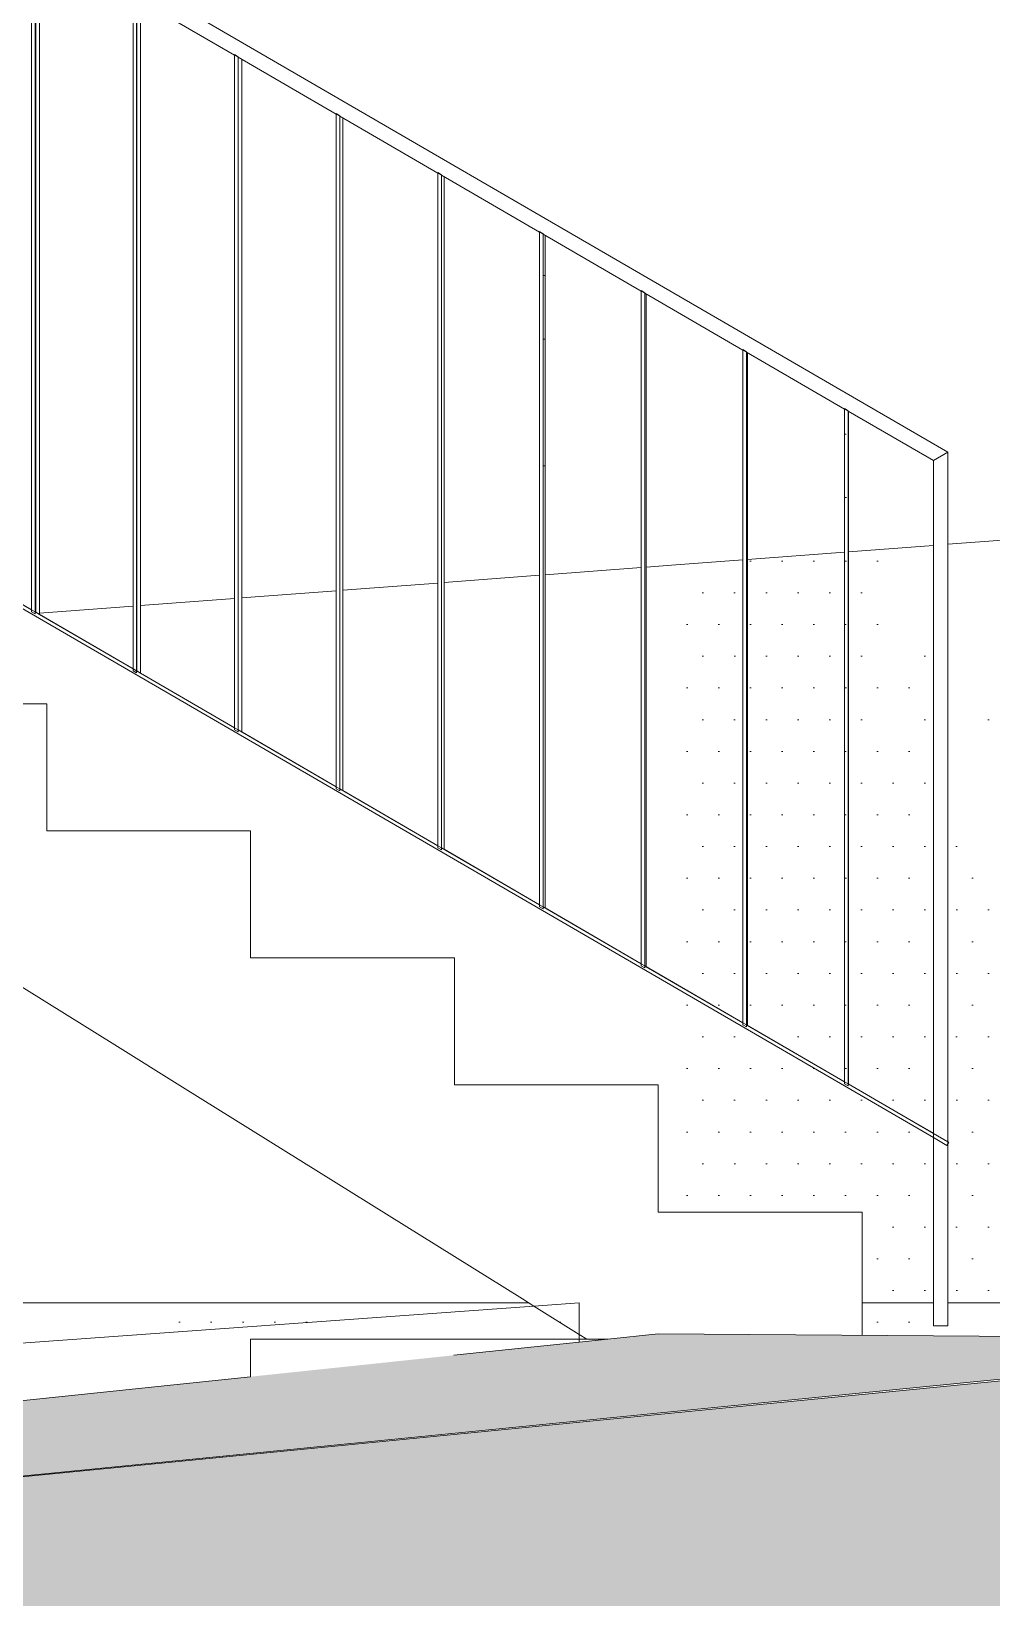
# Model space of a CAD drawing. Header units: metres. Extents: x -111189 to -108577, y -72951 to -72647.
# Drawn here: x -108742.73 to -108741.411, y -72944.258 to -72942.106 of the extents above; entities that cross this region are included whole.
import ezdxf

# ---------------------------------------------------------------- set-up
doc = ezdxf.new("R2010")
doc.units = ezdxf.units.M
doc.header["$MEASUREMENT"] = 0
for name, color, linetype in [('00 - DESENHO 2D', 7, 'Continuous'), ('03 - LAJES', 7, 'Continuous'), ('06 - ESCADAS _ GUARDAS', 7, 'Continuous'), ('06 - GUARDA_CORRIMÃO', 7, 'Continuous'), ('07 - MUROS', 7, 'Continuous')]:
    doc.layers.add(name, color=color, linetype=linetype)
pattern_1 = [(360, (-108919.279413, -72941.96242), (0.021783658, 0.043567315), [0, -0.043567315])]

# ---------------------------------------------------------------- blocks, each defined once
blk = doc.blocks.new('Corte Elem_2099_1', base_point=(-108919.2794, -72941.9624))
at = {"layer": '06 - ESCADAS _ GUARDAS', "linetype": 'Continuous', "lineweight": 13}
h = blk.add_hatch(dxfattribs=at)
h.set_pattern_fill('DOTS_0001', color=251, style=0, pattern_type=2)
h.set_pattern_definition(pattern_1)
h.paths.add_polyline_path([(-108741.4714, -72943.6314), (-108741.4914, -72943.6198), (-108741.4914, -72943.6255), (-108741.4727, -72943.6364), (-108741.4714, -72943.6343)])
at = {"layer": '06 - ESCADAS _ GUARDAS', "color": 7, "linetype": 'Continuous', "lineweight": 13}
for p, q in [((-108741.4914, -72942.6958), (-108741.4914, -72943.6198)), ((-108741.4714, -72942.6843), (-108741.4714, -72943.6314)), ((-108741.4914, -72943.6198), (-108741.4914, -72943.6255)), ((-108741.4914, -72943.6255), (-108741.4914, -72943.8843)), ((-108741.4714, -72943.6314), (-108741.4714, -72943.6343)), ((-108741.4714, -72943.6343), (-108741.4714, -72943.8843)), ((-108741.4714, -72943.8843), (-108741.4914, -72943.8843))]:
    blk.add_line(p, q, dxfattribs=at)
blk = doc.blocks.new('Corte Elem_2100_1', base_point=(-108919.2794, -72941.9624))
at = {"layer": '06 - ESCADAS _ GUARDAS', "color": 7, "linetype": 'Continuous', "lineweight": 13}
for p, q in [((-108741.4714, -72942.6843), (-108744.4033, -72940.9824)), ((-108742.4512, -72942.1387), (-108742.5858, -72942.0605)), ((-108742.4462, -72942.1416), (-108742.4512, -72942.1387)), ((-108742.3116, -72942.2197), (-108742.4462, -72942.1416)), ((-108742.3066, -72942.2226), (-108742.3116, -72942.2197)), ((-108742.172, -72942.3007), (-108742.3066, -72942.2226)), ((-108742.167, -72942.3036), (-108742.172, -72942.3007)), ((-108742.0324, -72942.3818), (-108742.167, -72942.3036)), ((-108742.0274, -72942.3847), (-108742.0324, -72942.3818)), ((-108741.8927, -72942.4628), (-108742.0274, -72942.3847)), ((-108741.8877, -72942.4657), (-108741.8927, -72942.4628)), ((-108741.7531, -72942.5439), (-108741.8877, -72942.4657)), ((-108741.7481, -72942.5468), (-108741.7531, -72942.5439)), ((-108741.6135, -72942.6249), (-108741.7481, -72942.5468)), ((-108741.6085, -72942.6278), (-108741.6135, -72942.6249)), ((-108741.4914, -72942.6958), (-108741.6085, -72942.6278)), ((-108741.4914, -72942.6958), (-108741.4714, -72942.6843))]:
    blk.add_line(p, q, dxfattribs=at)
blk = doc.blocks.new('Corte Elem_2123_1', base_point=(-108919.2794, -72941.9624))
at = {"layer": '07 - MUROS', "linetype": 'Continuous', "lineweight": 13}
h = blk.add_hatch(dxfattribs=at)
h.set_pattern_fill('DOTS_0001', color=251, style=0, pattern_type=2)
h.set_pattern_definition(pattern_1)
h.paths.add_polyline_path([(-108741.8451, -72943.4145), (-108741.7531, -72943.4678), (-108741.7531, -72942.8321), (-108741.8451, -72942.8391)])
h = blk.add_hatch(dxfattribs=at)
h.set_pattern_fill('DOTS_0001', color=251, style=0, pattern_type=2)
h.set_pattern_definition(pattern_1)
h.paths.add_polyline_path([(-108741.6135, -72942.8215), (-108741.7468, -72942.8316), (-108741.7468, -72943.4715), (-108741.6135, -72943.5489)])
h = blk.add_hatch(dxfattribs=at)
h.set_pattern_fill('DOTS_0001', color=251, style=0, pattern_type=2)
h.set_pattern_definition(pattern_1)
h.paths.add_polyline_path([(-108741.5612, -72942.8176), (-108741.6078, -72942.8211), (-108741.6078, -72943.5522), (-108741.4914, -72943.6197), (-108741.4914, -72943.1631), (-108741.5011, -72943.1525), (-108741.5011, -72942.9951), (-108741.4914, -72943.0058), (-108741.4914, -72942.9637), (-108741.5612, -72942.8867)])
h.paths.add_polyline_path([(-108741.5459, -72943.103), (-108741.5583, -72943.0893), (-108741.5583, -72942.9319), (-108741.5452, -72942.9464), (-108741.5459, -72942.9482)], flags=0)
h.paths.add_polyline_path([(-108741.5268, -72943.1241), (-108741.5392, -72943.1103), (-108741.5392, -72942.953), (-108741.5261, -72942.9675), (-108741.5268, -72942.9692)], flags=0)
h.paths.add_polyline_path([(-108741.5077, -72943.1451), (-108741.5202, -72943.1314), (-108741.5202, -72942.974), (-108741.507, -72942.9885), (-108741.5077, -72942.9903)], flags=0)
h = blk.add_hatch(dxfattribs=at)
h.set_pattern_fill('DOTS_0001', color=251, style=0, pattern_type=2)
h.set_pattern_definition(pattern_1)
h.paths.add_polyline_path([(-108741.4714, -72943.6343), (-108741.4714, -72943.8524), (-108741.1085, -72943.8524), (-108741.1018, -72943.848), (-108741.1018, -72943.8524), (-108741.0975, -72943.8524), (-108741.0975, -72943.8452), (-108741.0604, -72943.8209), (-108741.0604, -72943.8524), (-108741.0562, -72943.8524), (-108741.0562, -72943.8182), (-108741.0191, -72943.7939), (-108741.0191, -72943.8524), (-108741.0148, -72943.8524), (-108741.0148, -72943.7911), (-108740.9778, -72943.7668), (-108740.9778, -72943.8524), (-108740.9735, -72943.8524), (-108740.9735, -72943.764), (-108740.9365, -72943.7397), (-108740.9365, -72943.8524), (-108740.9322, -72943.8524), (-108740.9322, -72943.737), (-108740.8951, -72943.7127), (-108740.8951, -72943.8524), (-108740.8909, -72943.8524), (-108740.8909, -72943.7099), (-108740.8538, -72943.6856), (-108740.8538, -72943.8524), (-108740.8496, -72943.8524), (-108740.8496, -72943.6828), (-108740.8125, -72943.6585), (-108740.8125, -72943.8524), (-108740.8082, -72943.8524), (-108740.8082, -72943.6558), (-108740.7712, -72943.6315), (-108740.7712, -72943.8524), (-108740.7669, -72943.8524), (-108740.7669, -72943.6287), (-108740.7298, -72943.6044), (-108740.7298, -72943.8524), (-108740.7256, -72943.8524), (-108740.7256, -72943.6016), (-108740.6937, -72943.5808), (-108740.6937, -72943.8524), (-108740.685, -72943.8524), (-108740.685, -72943.5519), (-108740.6878, -72943.5489), (-108741.1477, -72943.8501), (-108741.1477, -72943.5424), (-108741.2911, -72943.3842), (-108741.2911, -72943.2794), (-108741.2709, -72943.227), (-108741.2709, -72943.207), (-108741.4714, -72942.9858), (-108741.4714, -72943.0279), (-108741.4689, -72943.0307), (-108741.4695, -72943.0324), (-108741.4695, -72943.1873), (-108741.4714, -72943.1852), (-108741.4714, -72943.6314), (-108741.4701, -72943.6321)])
h.paths.add_polyline_path([(-108741.4629, -72943.1946), (-108741.4629, -72943.0372), (-108741.4498, -72943.0517), (-108741.4504, -72943.0535), (-108741.4504, -72943.2083)], flags=0)
h.paths.add_polyline_path([(-108741.4438, -72943.2157), (-108741.4438, -72943.0583), (-108741.4307, -72943.0728), (-108741.4313, -72943.0745), (-108741.4313, -72943.2294)], flags=0)
h.paths.add_polyline_path([(-108741.4247, -72943.0794), (-108741.4116, -72943.0938), (-108741.4123, -72943.0956), (-108741.4123, -72943.2505), (-108741.4247, -72943.2367)], flags=0)
h.paths.add_polyline_path([(-108741.4056, -72943.2578), (-108741.4056, -72943.1004), (-108741.3925, -72943.1149), (-108741.3932, -72943.1167), (-108741.3932, -72943.2715)], flags=0)
h.paths.add_polyline_path([(-108741.3865, -72943.2788), (-108741.3865, -72943.1215), (-108741.3734, -72943.136), (-108741.3741, -72943.1377), (-108741.3741, -72943.2926)], flags=0)
h.paths.add_polyline_path([(-108741.3674, -72943.1426), (-108741.3543, -72943.157), (-108741.355, -72943.1588), (-108741.355, -72943.3136), (-108741.3674, -72943.2999)], flags=0)
h.paths.add_polyline_path([(-108741.3483, -72943.321), (-108741.3483, -72943.1636), (-108741.3352, -72943.1781), (-108741.3359, -72943.1799), (-108741.3359, -72943.3347)], flags=0)
h.paths.add_polyline_path([(-108741.3292, -72943.1847), (-108741.3161, -72943.1992), (-108741.3168, -72943.2009), (-108741.3168, -72943.3162), (-108741.3275, -72943.344), (-108741.3292, -72943.342)], flags=0)
h.paths.add_polyline_path([(-108741.3193, -72943.353), (-108741.318, -72943.3497), (-108741.318, -72943.3544)], flags=0)
h.paths.add_polyline_path([(-108741.3102, -72943.2058), (-108741.297, -72943.2202), (-108741.2977, -72943.222), (-108741.2977, -72943.2664), (-108741.3102, -72943.2989)], flags=0)
h.paths.add_polyline_path([(-108741.2977, -72943.3768), (-108741.3102, -72943.3631), (-108741.3102, -72943.3292), (-108741.2977, -72943.2967)], flags=0)
h.paths.add_polyline_path([(-108741.2911, -72943.2491), (-108741.2911, -72943.2268), (-108741.285, -72943.2335)], flags=0)
h = blk.add_hatch(dxfattribs=at)
h.set_pattern_fill('DOTS_0001', color=251, style=0, pattern_type=2)
h.set_pattern_definition(pattern_1)
h.paths.add_polyline_path([(-108741.4914, -72943.6255), (-108741.8451, -72943.4203), (-108741.8451, -72943.7279), (-108741.5894, -72943.7279), (-108741.5894, -72943.8524), (-108741.4914, -72943.8524)])
at = {"layer": '07 - MUROS', "color": 7, "linetype": 'Continuous', "lineweight": 13}
for p, q in [((-108740.3596, -72942.7264), (-108741.4714, -72942.8107)), ((-108741.7531, -72942.8321), (-108741.8451, -72942.8391)), ((-108741.6135, -72942.8215), (-108741.7468, -72942.8316)), ((-108741.4914, -72942.8123), (-108741.6078, -72942.8211))]:
    blk.add_line(p, q, dxfattribs=at)
at = {"layer": '07 - MUROS', "color": 251, "linetype": 'Continuous', "lineweight": 13}
for p, q in [((-108742.0324, -72942.8533), (-108742.1636, -72942.8633)), ((-108741.8927, -72942.8427), (-108742.0247, -72942.8527)), ((-108741.8451, -72942.8391), (-108741.8857, -72942.8422)), ((-108742.3116, -72942.8745), (-108742.4415, -72942.8843)), ((-108742.172, -72942.8639), (-108742.3026, -72942.8738)), ((-108742.5908, -72942.8957), (-108742.7194, -72942.9054)), ((-108742.5855, -72942.8953), (-108742.5858, -72942.8953)), ((-108742.4512, -72942.8851), (-108742.5805, -72942.8949))]:
    blk.add_line(p, q, dxfattribs=at)
blk = doc.blocks.new('Corte Elem_2129_1', base_point=(-108919.2794, -72941.9624))
at = {"layer": '03 - LAJES', "linetype": 'Continuous', "lineweight": 13}
h = blk.add_hatch(dxfattribs=at)
h.set_pattern_fill('DOTS_0001', color=251, style=0, pattern_type=2)
h.set_pattern_definition(pattern_1)
h.paths.add_polyline_path([(-108741.9778, -72943.9025), (-108741.9778, -72943.9066), (-108741.9777, -72943.9066), (-108741.9777, -72943.9025)])
h = blk.add_hatch(dxfattribs=at)
h.set_pattern_fill('DOTS_0001', color=251, style=0, pattern_type=2)
h.set_pattern_definition(pattern_1)
h.paths.add_polyline_path([(-108742.4294, -72945.8051), (-108740.0677, -72945.8051), (-108740.0677, -72944.2325), (-108740.5599, -72944.2325), (-108740.5599, -72945.0124), (-108741.9777, -72945.0124), (-108741.9777, -72945.0824), (-108742.4294, -72945.0824)])
at = {"layer": '03 - LAJES', "color": 7, "linetype": 'Continuous', "lineweight": 13}
for p, q in [((-108742.4294, -72943.9025), (-108741.9392, -72943.9025)), ((-108742.4294, -72943.9541), (-108742.4294, -72943.9025)), ((-108740.8162, -72943.9025), (-108740.0677, -72943.9025)), ((-108740.0677, -72945.8051), (-108740.0677, -72944.2325)), ((-108742.4294, -72945.8051), (-108742.4294, -72945.0824)), ((-108742.4294, -72945.8051), (-108740.0677, -72945.8051))]:
    blk.add_line(p, q, dxfattribs=at)
blk = doc.blocks.new('*X2898', base_point=(-108919.2794, -72941.9624))
at = {"layer": '07 - MUROS', "linetype": 'Continuous', "lineweight": 13}
blk.add_hatch(color=7, dxfattribs=at).paths.add_polyline_path([(-108740.8443, -72943.9023), (-108741.8694, -72943.8952), (-108744.2524, -72944.2401)])
blk = doc.blocks.new('*X2899', base_point=(-108919.2794, -72941.9624))
at = {"layer": '07 - MUROS', "linetype": 'Continuous', "lineweight": 13}
blk.add_hatch(color=7, dxfattribs=at).paths.add_polyline_path([(-108747.4375, -72944.4813), (-108745.4413, -72944.3652), (-108744.2524, -72944.2401), (-108741.8694, -72943.8952), (-108742.152, -72943.9249), (-108742.4294, -72943.9541)])
blk = doc.blocks.new('Corte Elem_2131_1', base_point=(-108919.2794, -72941.9624))
at = {"layer": '07 - MUROS', "color": 7, "linetype": 'Continuous', "lineweight": 13}
for p, q in [((-108741.9778, -72943.9066), (-108742.1502, -72943.9247)), ((-108741.9384, -72943.9024), (-108741.9778, -72943.9066)), ((-108741.8694, -72943.8952), (-108741.9384, -72943.9024)), ((-108740.8443, -72943.9023), (-108741.8694, -72943.8952)), ((-108742.4294, -72943.9541), (-108747.4375, -72944.4813))]:
    blk.add_line(p, q, dxfattribs=at)
at = {"layer": '07 - MUROS', "color": 7, "linetype": 'Continuous', "lineweight": 20, "flags": 128}
blk.add_lwpolyline([(-108740.5599, -72943.9043), (-108740.8443, -72943.9023), (-108744.2524, -72944.2401), (-108745.4413, -72944.3652), (-108748.2044, -72944.6401), (-108748.4065, -72944.6824)], dxfattribs=at)
at = {"layer": '07 - MUROS', "lineweight": 0}
for name in ['*X2899', '*X2898']:
    blk.add_blockref(name, (-108919.2794, -72941.9624), dxfattribs=at)
blk = doc.blocks.new('Corte Elem_2195_1', base_point=(-108919.2794, -72941.9624))
at = {"layer": '06 - ESCADAS _ GUARDAS', "linetype": 'Continuous', "lineweight": 13}
h = blk.add_hatch(dxfattribs=at)
h.set_pattern_fill('DOTS_0001', color=251, style=0, pattern_type=2)
h.set_pattern_definition(pattern_1)
h.paths.add_polyline_path([(-108742.0404, -72943.857), (-108741.9778, -72943.896), (-108741.9778, -72943.8524)])
at = {"layer": '06 - ESCADAS _ GUARDAS', "color": 7, "linetype": 'Continuous', "lineweight": 13}
for p, q in [((-108742.9894, -72943.0297), (-108742.7094, -72943.0297)), ((-108742.7094, -72943.0297), (-108742.7094, -72943.2042)), ((-108742.7094, -72943.2042), (-108742.4294, -72943.2042)), ((-108742.4294, -72943.2042), (-108742.4294, -72943.3788)), ((-108742.7094, -72943.4399), (-108742.8027, -72943.3817)), ((-108742.4294, -72943.3788), (-108742.1494, -72943.3788)), ((-108742.1494, -72943.3788), (-108742.1494, -72943.5533)), ((-108742.616, -72943.4981), (-108742.7094, -72943.4399)), ((-108742.5227, -72943.5563), (-108742.616, -72943.4981)), ((-108742.4294, -72943.6145), (-108742.5227, -72943.5563)), ((-108742.1494, -72943.5533), (-108741.8694, -72943.5533)), ((-108741.8694, -72943.5533), (-108741.8694, -72943.7279)), ((-108742.336, -72943.6726), (-108742.4294, -72943.6145)), ((-108742.2427, -72943.7308), (-108742.336, -72943.6726)), ((-108742.1494, -72943.789), (-108742.2427, -72943.7308)), ((-108741.8694, -72943.7279), (-108741.5894, -72943.7279)), ((-108741.5894, -72943.8971), (-108741.5894, -72943.7279)), ((-108742.056, -72943.8472), (-108742.1494, -72943.789)), ((-108742.0404, -72943.857), (-108742.056, -72943.8472)), ((-108741.9778, -72943.896), (-108742.0404, -72943.857)), ((-108741.9674, -72943.9024), (-108741.9778, -72943.896)), ((-108741.9674, -72943.9024), (-108741.9384, -72943.9024))]:
    blk.add_line(p, q, dxfattribs=at)
blk = doc.blocks.new('Corte Elem_2197_1', base_point=(-108919.2794, -72941.9624))
at = {"layer": '06 - ESCADAS _ GUARDAS', "color": 7, "linetype": 'Continuous', "lineweight": 13}
for p, q in [((-108741.4914, -72943.6255), (-108744.404, -72941.9349)), ((-108742.7304, -72942.9006), (-108742.8651, -72942.8224)), ((-108742.7254, -72942.9035), (-108742.7304, -72942.9006)), ((-108742.5908, -72942.9816), (-108742.7254, -72942.9035)), ((-108742.5858, -72942.9845), (-108742.5908, -72942.9816)), ((-108742.4512, -72943.0626), (-108742.5858, -72942.9845)), ((-108742.4462, -72943.0655), (-108742.4512, -72943.0626)), ((-108742.3116, -72943.1437), (-108742.4462, -72943.0655)), ((-108742.3066, -72943.1466), (-108742.3116, -72943.1437)), ((-108742.172, -72943.2247), (-108742.3066, -72943.1466)), ((-108742.167, -72943.2276), (-108742.172, -72943.2247)), ((-108742.0324, -72943.3058), (-108742.167, -72943.2276)), ((-108742.0274, -72943.3087), (-108742.0324, -72943.3058)), ((-108741.8927, -72943.3868), (-108742.0274, -72943.3087)), ((-108741.8877, -72943.3897), (-108741.8927, -72943.3868)), ((-108741.7531, -72943.4678), (-108741.8877, -72943.3897)), ((-108741.7481, -72943.4707), (-108741.7531, -72943.4678)), ((-108741.6135, -72943.5489), (-108741.7481, -72943.4707)), ((-108741.6085, -72943.5518), (-108741.6135, -72943.5489)), ((-108741.4914, -72943.6198), (-108741.6085, -72943.5518)), ((-108741.4714, -72943.6314), (-108741.4914, -72943.6198)), ((-108741.4727, -72943.6364), (-108741.4914, -72943.6255)), ((-108741.4727, -72943.6364), (-108741.4714, -72943.6343)), ((-108741.4701, -72943.6321), (-108741.4714, -72943.6314)), ((-108741.4714, -72943.6343), (-108741.4701, -72943.6321))]:
    blk.add_line(p, q, dxfattribs=at)
blk = doc.blocks.new('Corte Elem_2198_1', base_point=(-108919.2794, -72941.9624))
at = {"layer": '06 - ESCADAS _ GUARDAS', "linetype": 'Continuous', "lineweight": 13}
h = blk.add_hatch(dxfattribs=at)
h.set_pattern_fill('DOTS_0001', color=251, style=0, pattern_type=2)
h.set_pattern_definition(pattern_1)
h.paths.add_polyline_path([(-108741.6135, -72943.5518), (-108741.6085, -72943.5547), (-108741.6085, -72942.6272), (-108741.6135, -72942.6243)])
at = {"layer": '06 - ESCADAS _ GUARDAS', "color": 7, "linetype": 'Continuous', "lineweight": 13}
for p, q in [((-108741.6135, -72942.6243), (-108741.6085, -72942.6272)), ((-108741.6135, -72942.6249), (-108741.6135, -72942.6243)), ((-108741.6135, -72943.5489), (-108741.6135, -72942.6249)), ((-108741.6085, -72942.6278), (-108741.6085, -72942.6272)), ((-108741.6085, -72943.5518), (-108741.6085, -72942.6278)), ((-108741.6135, -72943.5518), (-108741.6135, -72943.5489)), ((-108741.6135, -72943.5518), (-108741.6085, -72943.5547)), ((-108741.6085, -72943.5547), (-108741.6085, -72943.5518))]:
    blk.add_line(p, q, dxfattribs=at)
blk = doc.blocks.new('Corte Elem_2199_1', base_point=(-108919.2794, -72941.9624))
at = {"layer": '06 - ESCADAS _ GUARDAS', "linetype": 'Continuous', "lineweight": 13}
h = blk.add_hatch(dxfattribs=at)
h.set_pattern_fill('DOTS_0001', color=251, style=0, pattern_type=2)
h.set_pattern_definition(pattern_1)
h.paths.add_polyline_path([(-108741.7481, -72942.5461), (-108741.7531, -72942.5432), (-108741.7531, -72942.7761), (-108741.7481, -72942.7715)])
at = {"layer": '06 - ESCADAS _ GUARDAS', "color": 7, "linetype": 'Continuous', "lineweight": 13}
for p, q in [((-108741.7531, -72942.5432), (-108741.7481, -72942.5461)), ((-108741.7531, -72942.5439), (-108741.7531, -72942.5432)), ((-108741.7531, -72943.4678), (-108741.7531, -72942.5439)), ((-108741.7481, -72942.5468), (-108741.7481, -72942.5461)), ((-108741.7481, -72943.4707), (-108741.7481, -72942.5468)), ((-108741.7531, -72943.4707), (-108741.7531, -72943.4678)), ((-108741.7531, -72943.4707), (-108741.7481, -72943.4736)), ((-108741.7481, -72943.4736), (-108741.7481, -72943.4707))]:
    blk.add_line(p, q, dxfattribs=at)
blk = doc.blocks.new('Corte Elem_2200_1', base_point=(-108919.2794, -72941.9624))
at = {"layer": '06 - ESCADAS _ GUARDAS', "linetype": 'Continuous', "lineweight": 13}
h = blk.add_hatch(dxfattribs=at)
h.set_pattern_fill('DOTS_0001', color=251, style=0, pattern_type=2)
h.set_pattern_definition(pattern_1)
h.paths.add_polyline_path([(-108741.8927, -72943.3897), (-108741.8877, -72943.3926), (-108741.8877, -72942.4651), (-108741.8927, -72942.4622)])
at = {"layer": '06 - ESCADAS _ GUARDAS', "color": 7, "linetype": 'Continuous', "lineweight": 13}
for p, q in [((-108741.8927, -72942.4622), (-108741.8877, -72942.4651)), ((-108741.8927, -72942.4628), (-108741.8927, -72942.4622)), ((-108741.8927, -72943.3868), (-108741.8927, -72942.4628)), ((-108741.8877, -72942.4657), (-108741.8877, -72942.4651)), ((-108741.8877, -72943.3897), (-108741.8877, -72942.4657)), ((-108741.8927, -72943.3897), (-108741.8927, -72943.3868)), ((-108741.8927, -72943.3897), (-108741.8877, -72943.3926)), ((-108741.8877, -72943.3926), (-108741.8877, -72943.3897))]:
    blk.add_line(p, q, dxfattribs=at)
blk = doc.blocks.new('Corte Elem_2201_1', base_point=(-108919.2794, -72941.9624))
at = {"layer": '06 - ESCADAS _ GUARDAS', "linetype": 'Continuous', "lineweight": 13}
h = blk.add_hatch(dxfattribs=at)
h.set_pattern_fill('DOTS_0001', color=251, style=0, pattern_type=2)
h.set_pattern_definition(pattern_1)
h.paths.add_polyline_path([(-108742.0324, -72942.3818), (-108742.0274, -72942.3847), (-108742.0274, -72942.384), (-108742.0324, -72942.3811)])
at = {"layer": '06 - ESCADAS _ GUARDAS', "color": 7, "linetype": 'Continuous', "lineweight": 13}
for p, q in [((-108742.0324, -72942.3811), (-108742.0274, -72942.384)), ((-108742.0324, -72942.3818), (-108742.0324, -72942.3811)), ((-108742.0324, -72943.3058), (-108742.0324, -72942.3818)), ((-108742.0274, -72942.3847), (-108742.0274, -72942.384)), ((-108742.0274, -72943.3087), (-108742.0274, -72942.3847)), ((-108742.0324, -72943.3086), (-108742.0324, -72943.3058)), ((-108742.0324, -72943.3086), (-108742.0274, -72943.3115)), ((-108742.0274, -72943.3115), (-108742.0274, -72943.3087))]:
    blk.add_line(p, q, dxfattribs=at)
blk = doc.blocks.new('Corte Elem_2202_1', base_point=(-108919.2794, -72941.9624))
at = {"layer": '06 - ESCADAS _ GUARDAS', "linetype": 'Continuous', "lineweight": 13}
h = blk.add_hatch(dxfattribs=at)
h.set_pattern_fill('DOTS_0001', color=251, style=0, pattern_type=2)
h.set_pattern_definition(pattern_1)
h.paths.add_polyline_path([(-108742.167, -72942.303), (-108742.172, -72942.3001), (-108742.172, -72942.3007), (-108742.167, -72942.3036)])
h = blk.add_hatch(dxfattribs=at)
h.set_pattern_fill('DOTS_0001', color=251, style=0, pattern_type=2)
h.set_pattern_definition(pattern_1)
h.paths.add_polyline_path([(-108742.172, -72943.2276), (-108742.167, -72943.2305), (-108742.167, -72943.1511), (-108742.172, -72943.1557)])
at = {"layer": '06 - ESCADAS _ GUARDAS', "color": 7, "linetype": 'Continuous', "lineweight": 13}
for p, q in [((-108742.172, -72942.3001), (-108742.167, -72942.303)), ((-108742.172, -72942.3007), (-108742.172, -72942.3001)), ((-108742.172, -72943.2247), (-108742.172, -72942.3007)), ((-108742.167, -72942.3036), (-108742.167, -72942.303)), ((-108742.167, -72943.2276), (-108742.167, -72942.3036)), ((-108742.172, -72943.2276), (-108742.172, -72943.2247)), ((-108742.172, -72943.2276), (-108742.167, -72943.2305)), ((-108742.167, -72943.2305), (-108742.167, -72943.2276))]:
    blk.add_line(p, q, dxfattribs=at)
blk = doc.blocks.new('Corte Elem_2203_1', base_point=(-108919.2794, -72941.9624))
at = {"layer": '06 - ESCADAS _ GUARDAS', "color": 7, "linetype": 'Continuous', "lineweight": 13}
for p, q in [((-108742.3116, -72942.2191), (-108742.3066, -72942.222)), ((-108742.3116, -72942.2197), (-108742.3116, -72942.2191)), ((-108742.3116, -72943.1437), (-108742.3116, -72942.2197)), ((-108742.3066, -72942.2226), (-108742.3066, -72942.222)), ((-108742.3066, -72943.1466), (-108742.3066, -72942.2226)), ((-108742.3116, -72943.1466), (-108742.3116, -72943.1437)), ((-108742.3116, -72943.1466), (-108742.3066, -72943.1495)), ((-108742.3066, -72943.1495), (-108742.3066, -72943.1466))]:
    blk.add_line(p, q, dxfattribs=at)
blk = doc.blocks.new('Corte Elem_2204_1', base_point=(-108919.2794, -72941.9624))
at = {"layer": '06 - ESCADAS _ GUARDAS', "linetype": 'Continuous', "lineweight": 13}
h = blk.add_hatch(dxfattribs=at)
h.set_pattern_fill('DOTS_0001', color=251, style=0, pattern_type=2)
h.set_pattern_definition(pattern_1)
h.paths.add_polyline_path([(-108742.4512, -72943.0655), (-108742.4462, -72943.0684), (-108742.4462, -72942.1409), (-108742.4512, -72942.138)])
at = {"layer": '06 - ESCADAS _ GUARDAS', "color": 7, "linetype": 'Continuous', "lineweight": 13}
for p, q in [((-108742.4512, -72942.138), (-108742.4462, -72942.1409)), ((-108742.4512, -72942.1387), (-108742.4512, -72942.138)), ((-108742.4512, -72943.0626), (-108742.4512, -72942.1387)), ((-108742.4462, -72942.1416), (-108742.4462, -72942.1409)), ((-108742.4462, -72943.0655), (-108742.4462, -72942.1416)), ((-108742.4512, -72943.0655), (-108742.4512, -72943.0626)), ((-108742.4512, -72943.0655), (-108742.4462, -72943.0684)), ((-108742.4462, -72943.0684), (-108742.4462, -72943.0655))]:
    blk.add_line(p, q, dxfattribs=at)
blk = doc.blocks.new('Corte Elem_2205_1', base_point=(-108919.2794, -72941.9624))
at = {"layer": '06 - ESCADAS _ GUARDAS', "color": 7, "linetype": 'Continuous', "lineweight": 13}
for p, q in [((-108742.5908, -72942.057), (-108742.5858, -72942.0599)), ((-108742.5908, -72942.0576), (-108742.5908, -72942.057)), ((-108742.5908, -72942.9816), (-108742.5908, -72942.0576)), ((-108742.5858, -72942.0605), (-108742.5858, -72942.0599)), ((-108742.5858, -72942.9845), (-108742.5858, -72942.0605)), ((-108742.5908, -72942.9845), (-108742.5908, -72942.9816)), ((-108742.5908, -72942.9845), (-108742.5858, -72942.9874)), ((-108742.5858, -72942.9874), (-108742.5858, -72942.9845))]:
    blk.add_line(p, q, dxfattribs=at)
blk = doc.blocks.new('Corte Elem_2213_1', base_point=(-108919.2794, -72941.9624))
at = {"layer": '06 - ESCADAS _ GUARDAS', "color": 7, "linetype": 'Continuous', "lineweight": 13}
for p, q in [((-108742.7304, -72941.9759), (-108742.7254, -72941.9788)), ((-108742.7304, -72941.9766), (-108742.7304, -72941.9759)), ((-108742.7304, -72942.9006), (-108742.7304, -72941.9766)), ((-108742.7254, -72941.9795), (-108742.7254, -72941.9788)), ((-108742.7254, -72942.9035), (-108742.7254, -72941.9795)), ((-108742.7304, -72942.9034), (-108742.7304, -72942.9006)), ((-108742.7304, -72942.9034), (-108742.7254, -72942.9063)), ((-108742.7254, -72942.9063), (-108742.7254, -72942.9035))]:
    blk.add_line(p, q, dxfattribs=at)
blk = doc.blocks.new('Corte Elem_2278_1', base_point=(-108919.2794, -72941.9624))
at = {"layer": '06 - GUARDA_CORRIMÃO', "linetype": 'Continuous', "lineweight": 13}
h = blk.add_hatch(dxfattribs=at)
h.set_pattern_fill('DOTS_0001', color=251, style=0, pattern_type=2)
h.set_pattern_definition(pattern_1)
h.paths.add_polyline_path([(-108741.4714, -72943.0211), (-108741.4714, -72943.0491), (-108741.4714, -72943.0491), (-108741.4714, -72943.0211)])
h = blk.add_hatch(dxfattribs=at)
h.set_pattern_fill('DOTS_0001', color=251, style=0, pattern_type=2)
h.set_pattern_definition(pattern_1)
h.paths.add_polyline_path([(-108741.4714, -72943.6314), (-108741.4714, -72943.6314), (-108741.4714, -72943.6314), (-108741.4714, -72943.6313)])
h = blk.add_hatch(dxfattribs=at)
h.set_pattern_fill('DOTS_0001', color=251, style=0, pattern_type=2)
h.set_pattern_definition(pattern_1)
h.paths.add_polyline_path([(-108741.4714, -72943.6342), (-108741.4714, -72943.6343), (-108741.4714, -72943.6343), (-108741.4714, -72943.6343)])
h = blk.add_hatch(dxfattribs=at)
h.set_pattern_fill('DOTS_0001', color=251, style=0, pattern_type=2)
h.set_pattern_definition(pattern_1)
h.paths.add_polyline_path([(-108741.4714, -72943.8581), (-108741.4714, -72943.858), (-108741.4714, -72943.8843), (-108741.4714, -72943.8843)])
at = {"layer": '06 - GUARDA_CORRIMÃO', "color": 7, "linetype": 'Continuous', "lineweight": 13}
for p, q in [((-108741.4714, -72942.6843), (-108741.4714, -72943.6314)), ((-108741.4714, -72943.6342), (-108741.4714, -72943.6343)), ((-108741.4714, -72943.6343), (-108741.4714, -72943.8843))]:
    blk.add_line(p, q, dxfattribs=at)
blk = doc.blocks.new('Corte Elem_2279_1', base_point=(-108919.2794, -72941.9624))
at = {"layer": '06 - GUARDA_CORRIMÃO', "color": 7, "linetype": 'Continuous', "lineweight": 13}
blk.add_line((-108741.4714, -72942.6843), (-108743.5557, -72941.4744), dxfattribs=at)
blk = doc.blocks.new('Corte Elem_2281_1', base_point=(-108919.2794, -72941.9624))
at = {"layer": '06 - GUARDA_CORRIMÃO', "linetype": 'Continuous', "lineweight": 13}
h = blk.add_hatch(dxfattribs=at)
h.set_pattern_fill('DOTS_0001', color=251, style=0, pattern_type=2)
h.set_pattern_definition(pattern_1)
h.paths.add_polyline_path([(-108743.4687, -72942.472), (-108743.483, -72942.4637), (-108743.483, -72942.4637), (-108743.4687, -72942.472)])
h = blk.add_hatch(dxfattribs=at)
h.set_pattern_fill('DOTS_0001', color=251, style=0, pattern_type=2)
h.set_pattern_definition(pattern_1)
h.paths.add_polyline_path([(-108743.329, -72942.5531), (-108743.3433, -72942.5448), (-108743.3433, -72942.5448), (-108743.329, -72942.5531)])
h = blk.add_hatch(dxfattribs=at)
h.set_pattern_fill('DOTS_0001', color=251, style=0, pattern_type=2)
h.set_pattern_definition(pattern_1)
h.paths.add_polyline_path([(-108743.1894, -72942.6342), (-108743.2037, -72942.6258), (-108743.2037, -72942.6259), (-108743.1894, -72942.6342)])
h = blk.add_hatch(dxfattribs=at)
h.set_pattern_fill('DOTS_0001', color=251, style=0, pattern_type=2)
h.set_pattern_definition(pattern_1)
h.paths.add_polyline_path([(-108743.0497, -72942.7152), (-108743.064, -72942.7069), (-108743.064, -72942.7069), (-108743.0497, -72942.7152)])
h = blk.add_hatch(dxfattribs=at)
h.set_pattern_fill('DOTS_0001', color=251, style=0, pattern_type=2)
h.set_pattern_definition(pattern_1)
h.paths.add_polyline_path([(-108742.9101, -72942.7963), (-108742.9244, -72942.788), (-108742.9244, -72942.788), (-108742.9101, -72942.7963)])
h = blk.add_hatch(dxfattribs=at)
h.set_pattern_fill('DOTS_0001', color=251, style=0, pattern_type=2)
h.set_pattern_definition(pattern_1)
h.paths.add_polyline_path([(-108742.7704, -72942.8773), (-108742.7847, -72942.869), (-108742.7847, -72942.869), (-108742.7704, -72942.8774)])
h = blk.add_hatch(dxfattribs=at)
h.set_pattern_fill('DOTS_0001', color=251, style=0, pattern_type=2)
h.set_pattern_definition(pattern_1)
h.paths.add_polyline_path([(-108742.6308, -72942.9584), (-108742.6451, -72942.9501), (-108742.6451, -72942.9501), (-108742.6308, -72942.9584)])
h = blk.add_hatch(dxfattribs=at)
h.set_pattern_fill('DOTS_0001', color=251, style=0, pattern_type=2)
h.set_pattern_definition(pattern_1)
h.paths.add_polyline_path([(-108742.4911, -72943.0395), (-108742.5054, -72943.0311), (-108742.5054, -72943.0312), (-108742.4911, -72943.0395)])
h = blk.add_hatch(dxfattribs=at)
h.set_pattern_fill('DOTS_0001', color=251, style=0, pattern_type=2)
h.set_pattern_definition(pattern_1)
h.paths.add_polyline_path([(-108742.3515, -72943.1205), (-108742.3658, -72943.1122), (-108742.3658, -72943.1122), (-108742.3515, -72943.1205)])
h = blk.add_hatch(dxfattribs=at)
h.set_pattern_fill('DOTS_0001', color=251, style=0, pattern_type=2)
h.set_pattern_definition(pattern_1)
h.paths.add_polyline_path([(-108742.2118, -72943.2016), (-108742.2261, -72943.1933), (-108742.2261, -72943.1933), (-108742.2118, -72943.2016)])
h = blk.add_hatch(dxfattribs=at)
h.set_pattern_fill('DOTS_0001', color=251, style=0, pattern_type=2)
h.set_pattern_definition(pattern_1)
h.paths.add_polyline_path([(-108742.0722, -72943.2826), (-108742.0865, -72943.2743), (-108742.0865, -72943.2743), (-108742.0722, -72943.2827)])
h = blk.add_hatch(dxfattribs=at)
h.set_pattern_fill('DOTS_0001', color=251, style=0, pattern_type=2)
h.set_pattern_definition(pattern_1)
h.paths.add_polyline_path([(-108741.9325, -72943.3637), (-108741.9468, -72943.3554), (-108741.9468, -72943.3554), (-108741.9325, -72943.3637)])
h = blk.add_hatch(dxfattribs=at)
h.set_pattern_fill('DOTS_0001', color=251, style=0, pattern_type=2)
h.set_pattern_definition(pattern_1)
h.paths.add_polyline_path([(-108741.7929, -72943.4448), (-108741.8072, -72943.4364), (-108741.8072, -72943.4365), (-108741.7929, -72943.4448)])
h = blk.add_hatch(dxfattribs=at)
h.set_pattern_fill('DOTS_0001', color=251, style=0, pattern_type=2)
h.set_pattern_definition(pattern_1)
h.paths.add_polyline_path([(-108741.6532, -72943.5258), (-108741.6675, -72943.5175), (-108741.6675, -72943.5175), (-108741.6532, -72943.5258)])
h = blk.add_hatch(dxfattribs=at)
h.set_pattern_fill('DOTS_0001', color=251, style=0, pattern_type=2)
h.set_pattern_definition(pattern_1)
h.paths.add_polyline_path([(-108741.5136, -72943.6069), (-108741.5279, -72943.5986), (-108741.5279, -72943.5986), (-108741.5136, -72943.6069)])
at = {"layer": '06 - GUARDA_CORRIMÃO', "color": 7, "linetype": 'Continuous', "lineweight": 13}
for p, q in [((-108743.4285, -72942.4953), (-108743.555, -72942.4219)), ((-108743.4192, -72942.5007), (-108743.4235, -72942.4982)), ((-108743.4142, -72942.5036), (-108743.4192, -72942.5007)), ((-108743.2889, -72942.5764), (-108743.4142, -72942.5036)), ((-108743.2803, -72942.5814), (-108743.2839, -72942.5793)), ((-108743.2753, -72942.5843), (-108743.2803, -72942.5814)), ((-108743.1493, -72942.6574), (-108743.2753, -72942.5843)), ((-108743.1413, -72942.662), (-108743.1443, -72942.6603)), ((-108743.1363, -72942.665), (-108743.1413, -72942.662)), ((-108743.0097, -72942.7385), (-108743.1363, -72942.665)), ((-108743.0023, -72942.7427), (-108743.0047, -72942.7414)), ((-108742.9973, -72942.7456), (-108743.0023, -72942.7427)), ((-108742.8701, -72942.8195), (-108742.9973, -72942.7456)), ((-108742.8634, -72942.8234), (-108742.8651, -72942.8224)), ((-108742.8584, -72942.8263), (-108742.8634, -72942.8234)), ((-108742.7304, -72942.9005), (-108742.8584, -72942.8263)), ((-108742.7244, -72942.904), (-108742.7254, -72942.9034)), ((-108742.7194, -72942.9069), (-108742.7244, -72942.904)), ((-108742.5908, -72942.9816), (-108742.7194, -72942.9069)), ((-108742.5855, -72942.9847), (-108742.5858, -72942.9845)), ((-108742.5805, -72942.9876), (-108742.5855, -72942.9847)), ((-108742.4512, -72943.0626), (-108742.5805, -72942.9876)), ((-108742.4415, -72943.0682), (-108742.4462, -72943.0655)), ((-108742.3116, -72943.1437), (-108742.4415, -72943.0682)), ((-108742.3026, -72943.1489), (-108742.3066, -72943.1466)), ((-108742.172, -72943.2247), (-108742.3026, -72943.1489)), ((-108742.1636, -72943.2295), (-108742.167, -72943.2276)), ((-108742.0324, -72943.3057), (-108742.1636, -72943.2295)), ((-108742.0247, -72943.3102), (-108742.0274, -72943.3086)), ((-108741.8927, -72943.3868), (-108742.0247, -72943.3102)), ((-108741.8857, -72943.3909), (-108741.8877, -72943.3897)), ((-108741.7531, -72943.4678), (-108741.8857, -72943.3909)), ((-108741.7468, -72943.4715), (-108741.7481, -72943.4707)), ((-108741.6135, -72943.5489), (-108741.7468, -72943.4715)), ((-108741.6078, -72943.5522), (-108741.6085, -72943.5518)), ((-108741.4914, -72943.6197), (-108741.6078, -72943.5522)), ((-108741.4701, -72943.6321), (-108741.4714, -72943.6314)), ((-108741.4714, -72943.6343), (-108741.4701, -72943.6321)), ((-108741.4714, -72943.6343), (-108741.4714, -72943.6343))]:
    blk.add_line(p, q, dxfattribs=at)
blk = doc.blocks.new('Corte Elem_2282_1', base_point=(-108919.2794, -72941.9624))
at = {"layer": '06 - GUARDA_CORRIMÃO', "linetype": 'Continuous', "lineweight": 13}
h = blk.add_hatch(dxfattribs=at)
h.set_pattern_fill('DOTS_0001', color=251, style=0, pattern_type=2)
h.set_pattern_definition(pattern_1)
h.paths.add_polyline_path([(-108741.6078, -72942.9419), (-108741.6085, -72942.9415), (-108741.6085, -72942.9695), (-108741.6078, -72942.9699)])
blk = doc.blocks.new('Corte Elem_2283_1', base_point=(-108919.2794, -72941.9624))
at = {"layer": '06 - GUARDA_CORRIMÃO', "linetype": 'Continuous', "lineweight": 13}
h = blk.add_hatch(dxfattribs=at)
h.set_pattern_fill('DOTS_0001', color=251, style=0, pattern_type=2)
h.set_pattern_definition(pattern_1)
h.paths.add_polyline_path([(-108742.1636, -72942.3056), (-108742.167, -72942.3036), (-108742.167, -72942.7103), (-108742.1636, -72942.7073)])
blk = doc.blocks.new('Corte Elem_2284_1', base_point=(-108919.2794, -72941.9624))
at = {"layer": '06 - GUARDA_CORRIMÃO', "color": 7, "linetype": 'Continuous', "lineweight": 13}
blk.add_line((-108741.6078, -72943.5522), (-108741.6078, -72942.6282), dxfattribs=at)
blk = doc.blocks.new('Corte Elem_2285_1', base_point=(-108919.2794, -72941.9624))
at = {"layer": '06 - GUARDA_CORRIMÃO', "linetype": 'Continuous', "lineweight": 13}
h = blk.add_hatch(dxfattribs=at)
h.set_pattern_fill('DOTS_0001', color=251, style=0, pattern_type=2)
h.set_pattern_definition(pattern_1)
h.paths.add_polyline_path([(-108741.7468, -72942.8612), (-108741.7481, -72942.8604), (-108741.7481, -72942.8884), (-108741.7468, -72942.8892)])
at = {"layer": '06 - GUARDA_CORRIMÃO', "color": 7, "linetype": 'Continuous', "lineweight": 13}
blk.add_line((-108741.7468, -72943.4715), (-108741.7468, -72942.5475), dxfattribs=at)
blk = doc.blocks.new('Corte Elem_2286_1', base_point=(-108919.2794, -72941.9624))
at = {"layer": '06 - GUARDA_CORRIMÃO', "linetype": 'Continuous', "lineweight": 13}
h = blk.add_hatch(dxfattribs=at)
h.set_pattern_fill('DOTS_0001', color=251, style=0, pattern_type=2)
h.set_pattern_definition(pattern_1)
h.paths.add_polyline_path([(-108741.8857, -72942.7805), (-108741.8877, -72942.7794), (-108741.8877, -72942.8074), (-108741.8857, -72942.8085)])
at = {"layer": '06 - GUARDA_CORRIMÃO', "color": 7, "linetype": 'Continuous', "lineweight": 13}
blk.add_line((-108741.8857, -72943.3909), (-108741.8857, -72942.4669), dxfattribs=at)
blk = doc.blocks.new('Corte Elem_2287_1', base_point=(-108919.2794, -72941.9624))
at = {"layer": '06 - GUARDA_CORRIMÃO', "color": 7, "linetype": 'Continuous', "lineweight": 13}
blk.add_line((-108742.0247, -72943.3102), (-108742.0247, -72942.3862), dxfattribs=at)
blk = doc.blocks.new('Corte Elem_2288_1', base_point=(-108919.2794, -72941.9624))
at = {"layer": '06 - GUARDA_CORRIMÃO', "color": 7, "linetype": 'Continuous', "lineweight": 13}
blk.add_line((-108742.1636, -72943.2295), (-108742.1636, -72942.3056), dxfattribs=at)
blk = doc.blocks.new('Corte Elem_2289_1', base_point=(-108919.2794, -72941.9624))
at = {"layer": '06 - GUARDA_CORRIMÃO', "linetype": 'Continuous', "lineweight": 13}
h = blk.add_hatch(dxfattribs=at)
h.set_pattern_fill('DOTS_0001', color=251, style=0, pattern_type=2)
h.set_pattern_definition(pattern_1)
h.paths.add_polyline_path([(-108742.3066, -72942.5642), (-108742.3026, -72942.5665), (-108742.3026, -72942.5385), (-108742.3066, -72942.5362)])
h = blk.add_hatch(dxfattribs=at)
h.set_pattern_fill('DOTS_0001', color=251, style=0, pattern_type=2)
h.set_pattern_definition(pattern_1)
h.paths.add_polyline_path([(-108742.3026, -72942.8333), (-108742.3066, -72942.837), (-108742.3066, -72943.1466), (-108742.3026, -72943.1489)])
at = {"layer": '06 - GUARDA_CORRIMÃO', "color": 7, "linetype": 'Continuous', "lineweight": 13}
blk.add_line((-108742.3026, -72943.1489), (-108742.3026, -72942.2249), dxfattribs=at)
blk = doc.blocks.new('Corte Elem_2290_1', base_point=(-108919.2794, -72941.9624))
at = {"layer": '06 - GUARDA_CORRIMÃO', "linetype": 'Continuous', "lineweight": 13}
h = blk.add_hatch(dxfattribs=at)
h.set_pattern_fill('DOTS_0001', color=251, style=0, pattern_type=2)
h.set_pattern_definition(pattern_1)
h.paths.add_polyline_path([(-108742.4462, -72942.4831), (-108742.4415, -72942.4858), (-108742.4415, -72942.4578), (-108742.4462, -72942.4551)])
h = blk.add_hatch(dxfattribs=at)
h.set_pattern_fill('DOTS_0001', color=251, style=0, pattern_type=2)
h.set_pattern_definition(pattern_1)
h.paths.add_polyline_path([(-108742.4462, -72943.0655), (-108742.4415, -72943.0682), (-108742.4415, -72942.9594), (-108742.4462, -72942.9637)])
at = {"layer": '06 - GUARDA_CORRIMÃO', "color": 7, "linetype": 'Continuous', "lineweight": 13}
blk.add_line((-108742.4415, -72943.0682), (-108742.4415, -72942.1443), dxfattribs=at)
blk = doc.blocks.new('Corte Elem_2291_1', base_point=(-108919.2794, -72941.9624))
at = {"layer": '06 - GUARDA_CORRIMÃO', "linetype": 'Continuous', "lineweight": 13}
h = blk.add_hatch(dxfattribs=at)
h.set_pattern_fill('DOTS_0001', color=251, style=0, pattern_type=2)
h.set_pattern_definition(pattern_1)
h.paths.add_polyline_path([(-108742.5855, -72942.0607), (-108742.5855, -72942.0607), (-108742.5855, -72942.9847), (-108742.5855, -72942.9847)])
h = blk.add_hatch(dxfattribs=at)
h.set_pattern_fill('DOTS_0001', color=251, style=0, pattern_type=2)
h.set_pattern_definition(pattern_1)
h.paths.add_polyline_path([(-108742.5855, -72942.9847), (-108742.5805, -72942.9876), (-108742.5805, -72942.0636), (-108742.5855, -72942.0607)])
at = {"layer": '06 - GUARDA_CORRIMÃO', "color": 7, "linetype": 'Continuous', "lineweight": 13}
for p, q in [((-108742.5855, -72942.9847), (-108742.5855, -72942.0607)), ((-108742.5855, -72942.9847), (-108742.5855, -72942.0607)), ((-108742.5805, -72942.9876), (-108742.5805, -72942.0636))]:
    blk.add_line(p, q, dxfattribs=at)
blk = doc.blocks.new('Corte Elem_2293_1', base_point=(-108919.2794, -72941.9624))
at = {"layer": '06 - GUARDA_CORRIMÃO', "color": 7, "linetype": 'Continuous', "lineweight": 13}
for p, q in [((-108742.7245, -72942.904), (-108742.7245, -72941.98)), ((-108742.7244, -72942.904), (-108742.7244, -72941.9801)), ((-108742.7194, -72942.9069), (-108742.7194, -72941.983))]:
    blk.add_line(p, q, dxfattribs=at)
blk = doc.blocks.new('Corte Elem_2305_1', base_point=(-108919.2794, -72941.9624))
at = {"layer": '07 - MUROS', "linetype": 'Continuous', "lineweight": 13}
h = blk.add_hatch(dxfattribs=at)
h.set_pattern_fill('DOTS_0001', color=251, style=0, pattern_type=2)
h.set_pattern_definition(pattern_1)
h.paths.add_polyline_path([(-108741.9778, -72943.896), (-108741.9778, -72943.9066), (-108741.9778, -72943.9025), (-108741.9669, -72943.9025), (-108741.9669, -72943.9024), (-108741.9674, -72943.9024)])
at = {"layer": '07 - MUROS', "color": 7, "linetype": 'Continuous', "lineweight": 13}
for p, q in [((-108747.4375, -72944.2463), (-108742.0404, -72943.857)), ((-108742.0404, -72943.857), (-108741.9778, -72943.8524)), ((-108741.9778, -72943.8524), (-108741.9778, -72943.9066)), ((-108741.9669, -72943.9024), (-108741.9669, -72943.9025))]:
    blk.add_line(p, q, dxfattribs=at)
blk = doc.blocks.new('Corte Elem_2306_1', base_point=(-108919.2794, -72941.9624))
at = {"layer": '07 - MUROS', "linetype": 'Continuous', "lineweight": 13}
h = blk.add_hatch(dxfattribs=at)
h.set_pattern_fill('DOTS_0001', color=251, style=0, pattern_type=2)
h.set_pattern_definition(pattern_1)
h.paths.add_polyline_path([(-108742.5862, -72943.8524), (-108742.5231, -72943.8918), (-108742.0404, -72943.857), (-108742.0476, -72943.8524)])
h = blk.add_hatch(dxfattribs=at)
h.set_pattern_fill('DOTS_0001', color=251, style=0, pattern_type=2)
h.set_pattern_definition(pattern_1)
h.paths.add_polyline_path([(-108741.4914, -72943.8524), (-108741.5894, -72943.8524), (-108741.5894, -72943.8971), (-108741.435, -72943.8982), (-108741.444, -72943.8883), (-108741.444, -72943.8524), (-108741.4714, -72943.8524), (-108741.4714, -72943.8843), (-108741.4914, -72943.8843)])
h = blk.add_hatch(dxfattribs=at)
h.set_pattern_fill('DOTS_0001', color=251, style=0, pattern_type=2)
h.set_pattern_definition(pattern_1)
h.paths.add_polyline_path([(-108741.9669, -72943.9024), (-108741.9669, -72943.9025), (-108741.9392, -72943.9025), (-108741.9384, -72943.9024)])
at = {"layer": '07 - MUROS', "color": 7, "linetype": 'Continuous', "lineweight": 13}
for p, q in [((-108742.0476, -72943.8524), (-108744.8994, -72943.8524)), ((-108741.4914, -72943.8524), (-108741.5894, -72943.8524)), ((-108740.3665, -72943.8524), (-108741.4714, -72943.8524))]:
    blk.add_line(p, q, dxfattribs=at)
blk = doc.blocks.new('Corte Elem_2330_1', base_point=(-108919.2794, -72941.9624))
at = {"layer": '06 - ESCADAS _ GUARDAS', "linetype": 'Continuous', "lineweight": 13}
h = blk.add_hatch(dxfattribs=at)
h.set_pattern_fill('DOTS_0001', color=251, style=0, pattern_type=2)
h.set_pattern_definition(pattern_1)
h.paths.add_polyline_path([(-108742.7304, -72942.9034), (-108742.7254, -72942.9063), (-108742.7254, -72941.9788), (-108742.7304, -72941.9759)])
blk = doc.blocks.new('Corte Elem_2339_1', base_point=(-108919.2794, -72941.9624))
at = {"layer": '06 - GUARDA_CORRIMÃO', "linetype": 'Continuous', "lineweight": 13}
h = blk.add_hatch(dxfattribs=at)
h.set_pattern_fill('DOTS_0001', color=251, style=0, pattern_type=2)
h.set_pattern_definition(pattern_1)
h.paths.add_polyline_path([(-108742.0274, -72942.3847), (-108742.0274, -72942.5836), (-108742.0247, -72942.5812), (-108742.0247, -72942.3862)])
h = blk.add_hatch(dxfattribs=at)
h.set_pattern_fill('DOTS_0001', color=251, style=0, pattern_type=2)
h.set_pattern_definition(pattern_1)
h.paths.add_polyline_path([(-108742.0274, -72942.6983), (-108742.0274, -72942.7263), (-108742.0247, -72942.7279), (-108742.0247, -72942.6999)])
blk = doc.blocks.new('Corte Elem_2340_1', base_point=(-108919.2794, -72941.9624))
at = {"layer": '06 - GUARDA_CORRIMÃO', "linetype": 'Continuous', "lineweight": 13}
h = blk.add_hatch(dxfattribs=at)
h.set_pattern_fill('DOTS_0001', color=251, style=0, pattern_type=2)
h.set_pattern_definition(pattern_1)
h.paths.add_polyline_path([(-108742.7245, -72941.98), (-108742.7245, -72941.9849), (-108742.7244, -72941.9801)])
h = blk.add_hatch(dxfattribs=at)
h.set_pattern_fill('DOTS_0001', color=251, style=0, pattern_type=2)
h.set_pattern_definition(pattern_1)
h.paths.add_polyline_path([(-108742.7245, -72942.3264), (-108742.7244, -72942.3216), (-108742.7244, -72942.2936), (-108742.7245, -72942.2984)])
h = blk.add_hatch(dxfattribs=at)
h.set_pattern_fill('DOTS_0001', color=251, style=0, pattern_type=2)
h.set_pattern_definition(pattern_1)
h.paths.add_polyline_path([(-108742.7194, -72942.2965), (-108742.7244, -72942.2936), (-108742.7244, -72942.3216), (-108742.7194, -72942.3245)])

msp = doc.modelspace()

# ---------------------------------------------------------------- hatches: boundary and pattern name
at = {"layer": '00 - DESENHO 2D', "linetype": 'Continuous', "lineweight": 13}
msp.add_hatch(color=251, dxfattribs=at).paths.add_polyline_path([(-108761.0968, -72942.6933), (-108760.0914, -72942.7419), (-108760.0914, -72941.2418), (-108759.891, -72941.2366), (-108759.891, -72942.6824), (-108756.9098, -72942.6824), (-108755.0494, -72942.8686), (-108755.0494, -72941.9824), (-108754.7994, -72941.9824), (-108754.7994, -72944.6824), (-108748.409, -72944.6824), (-108745.439, -72944.365), (-108744.0097, -72944.216), (-108740.8162, -72943.9025), (-108739.3519, -72943.8831), (-108739.349, -72943.9043), (-108737.8932, -72943.9026), (-108737.8932, -72944.0526), (-108736.9878, -72944.0526), (-108736.9878, -72951.1828), (-108761.0968, -72951.1828)])

# ---------------------------------------------------------------- linework, layer by layer
at = {"layer": '00 - DESENHO 2D', "color": 7, "linetype": 'Continuous', "lineweight": 20, "flags": 128}
msp.add_lwpolyline([(-108761.0968, -72942.6933), (-108760.0914, -72942.7419), (-108760.0914, -72941.2418), (-108759.891, -72941.2366), (-108759.891, -72942.6824), (-108756.9098, -72942.6824), (-108755.0494, -72942.8686), (-108755.0494, -72941.9824), (-108754.7994, -72941.9824), (-108754.7994, -72944.6824), (-108748.409, -72944.6824), (-108745.439, -72944.365), (-108744.0097, -72944.216), (-108740.8162, -72943.9025), (-108739.3519, -72943.8831), (-108739.349, -72943.9043), (-108737.8932, -72943.9026), (-108737.8932, -72944.0526), (-108736.9878, -72944.0526), (-108736.9878, -72951.1828), (-108761.0968, -72951.1828)], close=True, dxfattribs=at)

# ---------------------------------------------------------------- block references
at = {"layer": '03 - LAJES', "lineweight": 0}
msp.add_blockref('Corte Elem_2129_1', (-108919.2794, -72941.9624), dxfattribs=at)
at = {"layer": '06 - ESCADAS _ GUARDAS', "lineweight": 0}
for name in ['Corte Elem_2100_1', 'Corte Elem_2197_1', 'Corte Elem_2213_1', 'Corte Elem_2330_1', 'Corte Elem_2205_1', 'Corte Elem_2204_1', 'Corte Elem_2195_1', 'Corte Elem_2203_1', 'Corte Elem_2202_1', 'Corte Elem_2201_1', 'Corte Elem_2200_1', 'Corte Elem_2199_1', 'Corte Elem_2198_1', 'Corte Elem_2099_1']:
    msp.add_blockref(name, (-108919.2794, -72941.9624), dxfattribs=at)
at = {"layer": '06 - GUARDA_CORRIMÃO', "lineweight": 0}
for name in ['Corte Elem_2279_1', 'Corte Elem_2293_1', 'Corte Elem_2340_1', 'Corte Elem_2291_1', 'Corte Elem_2290_1', 'Corte Elem_2289_1', 'Corte Elem_2283_1', 'Corte Elem_2288_1', 'Corte Elem_2339_1', 'Corte Elem_2287_1', 'Corte Elem_2281_1', 'Corte Elem_2286_1', 'Corte Elem_2285_1', 'Corte Elem_2284_1', 'Corte Elem_2278_1', 'Corte Elem_2282_1']:
    msp.add_blockref(name, (-108919.2794, -72941.9624), dxfattribs=at)
at = {"layer": '07 - MUROS', "lineweight": 0}
for name in ['Corte Elem_2123_1', 'Corte Elem_2305_1', 'Corte Elem_2306_1', 'Corte Elem_2131_1']:
    msp.add_blockref(name, (-108919.2794, -72941.9624), dxfattribs=at)

doc.saveas('drawing.dxf')
